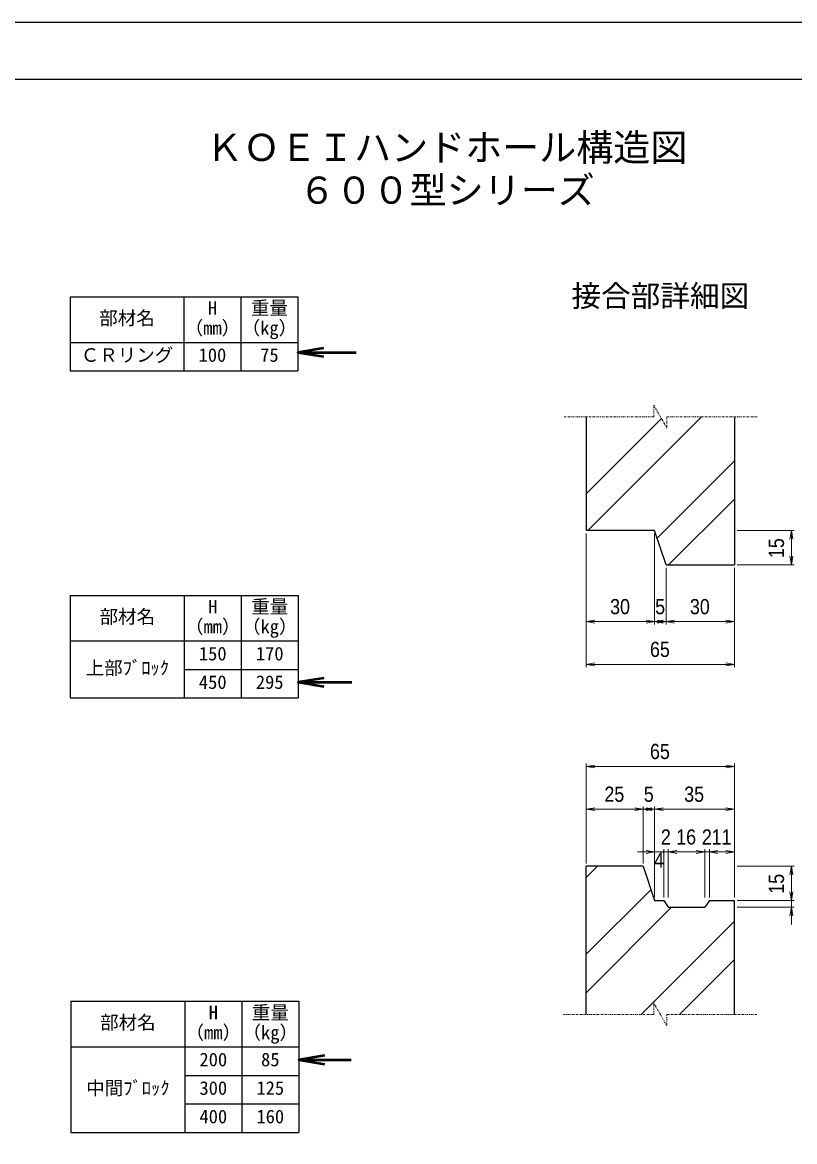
# Model space of a CAD drawing. Units: millimetres, scale not verified. Extents: x -210 to 210, y -148 to 148.
# Drawn here: x -74.5 to 61.1, y -47.9 to 148.5 of the extents above; entities that cross this region are included whole.
import ezdxf
from ezdxf.enums import TextEntityAlignment as Align

# ---------------------------------------------------------------- set-up
doc = ezdxf.new("R2010")
doc.units = ezdxf.units.MM
doc.linetypes.add('USER1', pattern=[12.95, 6.35, -3.175, 0.25, -3.175])
doc.layers.add('0-0', color=7, linetype='Continuous')
for name, color, linetype, lineweight in [('0-1_0', 9, 'Continuous', 25), ('0-2_dims', 2, 'Continuous', 13), ('0-3_pen1実線', 4, 'Continuous', 13), ('0-5_pen3実線', 7, 'Continuous', 25), ('0-6_pen4実線', 6, 'Continuous', 25), ('0-7_pen1一点', 4, 'USER1', 13)]:
    doc.layers.add(name, color=color, linetype=linetype, lineweight=lineweight)
doc.styles.add('ＭＳ ゴシック', font='')
doc.styles.add('ＭＳ Ｐゴシック', font='')
doc.styles.get('ＭＳ ゴシック').set_extended_font_data('MS Gothic')
doc.styles.get('ＭＳ Ｐゴシック').set_extended_font_data('MS PGothic')

# ---------------------------------------------------------------- blocks, each defined once
blk = doc.blocks.new('部分図 1')
at = {"layer": '0-1_0'}
blk.add_lwpolyline([(0, 0), (8400, 0), (8400, 5940), (0, 5940)], close=True, dxfattribs=at)
at = {"layer": '0-2_dims', "lineweight": 50}
for p, q in [((3677.91, 4782), (3882.15, 4782)), ((3679, 3624), (3867.25, 3624)), ((3681.52, 2299), (3864.48, 2299))]:
    blk.add_line(p, q, dxfattribs=at)
at = {"layer": '0-2_dims'}
for p, q in [((4690, 4146.23), (4690, 3826.95)), ((4690, 4146.23), (4690, 3676.95)), ((4930, 4146.23), (4930, 3826.95)), ((4930, 4146.23), (4930, 3826.95)), ((5220, 4156.23), (5420.05, 4156.23)), ((5410.05, 4156.23), (5410.05, 4036.23)), ((4970, 4026.23), (4970, 3826.95)), ((4970, 4026.23), (4970, 3826.95)), ((5210, 4026.23), (5210, 3826.95)), ((5210, 4026.23), (5210, 3676.95)), ((5220, 4036.23), (5420.05, 4036.23)), ((4930, 3836.95), (4690, 3836.95)), ((4970, 3836.95), (4930, 3836.95)), ((4970, 3836.95), (5210, 3836.95)), ((5210, 3686.95), (4690, 3686.95)), ((4690, 2988.4), (4690, 3338.69)), ((4690, 3328.69), (5210, 3328.69)), ((5210, 2868.4), (5210, 3338.69)), ((4690, 2988.4), (4690, 3188.69)), ((4890, 2988.4), (4890, 3188.69)), ((4890, 2988.4), (4890, 3188.69)), ((4930, 2868.4), (4930, 3188.69)), ((4930, 2868.4), (4930, 3188.69)), ((5210, 2868.4), (5210, 3188.69)), ((4890, 3178.69), (4690, 3178.69)), ((4890, 3178.69), (4930, 3178.69)), ((5210, 3178.69), (4930, 3178.69)), ((4930, 3028.55), (4870, 3028.55)), ((4962, 3028.55), (4902, 3028.55)), ((4930, 2868.4), (4930, 3038.55)), ((4962, 3028.55), (4930, 3028.55)), ((4962, 2868.4), (4962, 3038.55)), ((4962, 2868.4), (4962, 3038.55)), ((4962, 3028.55), (4978, 3028.55)), ((4962, 3028.55), (5022, 3028.55)), ((4978, 2868.4), (4978, 3038.55)), ((4978, 2868.4), (4978, 3038.55)), ((4978, 3028.55), (5038, 3028.55)), ((4978, 3028.55), (5106, 3028.55)), ((5106, 3028.55), (5046, 3028.55)), ((5106, 2868.4), (5106, 3038.55)), ((5106, 2868.4), (5106, 3038.55)), ((5106, 3028.55), (5122, 3028.55)), ((5122, 2868.4), (5122, 3038.55)), ((5122, 2868.4), (5122, 3038.55)), ((5122, 3028.55), (5182, 3028.55)), ((5122, 3028.55), (5210, 3028.55)), ((5210, 2868.4), (5210, 3038.55)), ((5220, 2978.4), (5420.05, 2978.4)), ((5410.05, 2978.4), (5410.05, 2858.4)), ((5410.05, 2858.4), (5410.05, 2918.4)), ((5220, 2858.4), (5420.05, 2858.4)), ((5220, 2858.4), (5420.05, 2858.4)), ((5220, 2834.4), (5420.05, 2834.4)), ((5410.05, 2858.4), (5410.05, 2834.4)), ((5410.05, 2834.4), (5410.05, 2774.4))]:
    blk.add_line(p, q, dxfattribs=at)
at = {"layer": '0-2_dims', "lineweight": 50}
for points in [[(3767.91, 4797), (3677.91, 4782), (3767.91, 4767)], [(3769, 3639), (3679, 3624), (3769, 3609)], [(3771.52, 2314), (3681.52, 2299), (3771.52, 2284)]]:
    blk.add_lwpolyline(points, dxfattribs=at)
at = {"layer": '0-2_dims'}
for points in [[(5415.05, 4126.23), (5410.05, 4156.23), (5405.05, 4126.23)], [(5405.05, 4066.23), (5410.05, 4036.23), (5415.05, 4066.23)], [(4720, 3841.95), (4690, 3836.95), (4720, 3831.95)], [(4900, 3831.95), (4930, 3836.95), (4900, 3841.95)], [(4960, 3841.95), (4930, 3836.95), (4960, 3831.95)], [(4940, 3831.95), (4970, 3836.95), (4940, 3841.95)], [(5000, 3841.95), (4970, 3836.95), (5000, 3831.95)], [(5180, 3831.95), (5210, 3836.95), (5180, 3841.95)], [(4720, 3691.95), (4690, 3686.95), (4720, 3681.95)], [(5180, 3681.95), (5210, 3686.95), (5180, 3691.95)], [(4720, 3333.69), (4690, 3328.69), (4720, 3323.69)], [(5180, 3323.69), (5210, 3328.69), (5180, 3333.69)], [(4720, 3183.69), (4690, 3178.69), (4720, 3173.69)], [(4860, 3173.69), (4890, 3178.69), (4860, 3183.69)], [(4920, 3183.69), (4890, 3178.69), (4920, 3173.69)], [(4900, 3173.69), (4930, 3178.69), (4900, 3183.69)], [(4960, 3183.69), (4930, 3178.69), (4960, 3173.69)], [(5180, 3173.69), (5210, 3178.69), (5180, 3183.69)], [(4900, 3023.55), (4930, 3028.55), (4900, 3033.55)], [(5008, 3033.55), (4978, 3028.55), (5008, 3023.55)], [(5008, 3033.55), (4978, 3028.55), (5008, 3023.55)], [(5076, 3023.55), (5106, 3028.55), (5076, 3033.55)], [(5076, 3023.55), (5106, 3028.55), (5076, 3033.55)], [(5152, 3033.55), (5122, 3028.55), (5152, 3023.55)], [(5152, 3033.55), (5122, 3028.55), (5152, 3023.55)], [(5180, 3023.55), (5210, 3028.55), (5180, 3033.55)], [(5415.05, 2948.4), (5410.05, 2978.4), (5405.05, 2948.4)], [(5405.05, 2888.4), (5410.05, 2858.4), (5415.05, 2888.4)], [(5405.05, 2888.4), (5410.05, 2858.4), (5415.05, 2888.4)], [(5415.05, 2804.4), (5410.05, 2834.4), (5405.05, 2804.4)]]:
    blk.add_lwpolyline(points, dxfattribs=at)
for points in [[(4958.29, 3029.11), (4965.64, 3029.44), (4958.61, 3030.16)], [(4958.29, 3029.11), (4965.64, 3029.44), (4958.61, 3030.16)], [(4958.29, 3029.11), (4965.75, 3028.55), (4965.64, 3029.44)], [(4958.29, 3029.11), (4965.75, 3028.55), (4965.64, 3029.44)], [(4958.29, 3027.99), (4965.75, 3028.55), (4958.29, 3029.11)], [(4958.29, 3027.99), (4965.75, 3028.55), (4958.29, 3029.11)], [(4958.29, 3027.99), (4965.64, 3027.65), (4965.75, 3028.55)], [(4958.29, 3027.99), (4965.64, 3027.65), (4965.75, 3028.55)], [(4958.61, 3026.94), (4965.64, 3027.65), (4958.29, 3027.99)], [(4958.61, 3026.94), (4965.64, 3027.65), (4958.29, 3027.99)], [(4958.61, 3030.16), (4965.28, 3030.37), (4959.18, 3031.02)], [(4958.61, 3030.16), (4965.28, 3030.37), (4959.18, 3031.02)], [(4958.61, 3030.16), (4965.64, 3029.44), (4965.28, 3030.37)], [(4958.61, 3030.16), (4965.64, 3029.44), (4965.28, 3030.37)], [(4958.61, 3026.94), (4965.28, 3026.72), (4965.64, 3027.65)], [(4958.61, 3026.94), (4965.28, 3026.72), (4965.64, 3027.65)], [(4959.18, 3026.07), (4965.28, 3026.72), (4958.61, 3026.94)], [(4959.18, 3026.07), (4965.28, 3026.72), (4958.61, 3026.94)], [(4959.18, 3031.02), (4964.62, 3031.23), (4959.88, 3031.64)], [(4959.18, 3031.02), (4964.62, 3031.23), (4959.88, 3031.64)], [(4959.18, 3031.02), (4965.28, 3030.37), (4964.62, 3031.23)], [(4959.18, 3031.02), (4965.28, 3030.37), (4964.62, 3031.23)], [(4959.18, 3026.07), (4964.62, 3025.86), (4965.28, 3026.72)], [(4959.18, 3026.07), (4964.62, 3025.86), (4965.28, 3026.72)], [(4959.88, 3025.45), (4964.62, 3025.86), (4959.18, 3026.07)], [(4959.88, 3025.45), (4964.62, 3025.86), (4959.18, 3026.07)], [(4959.88, 3031.64), (4963.71, 3031.89), (4960.66, 3032.05)], [(4959.88, 3031.64), (4963.71, 3031.89), (4960.66, 3032.05)], [(4959.88, 3031.64), (4964.62, 3031.23), (4963.71, 3031.89)], [(4959.88, 3031.64), (4964.62, 3031.23), (4963.71, 3031.89)], [(4959.88, 3025.45), (4963.71, 3025.21), (4964.62, 3025.86)], [(4959.88, 3025.45), (4963.71, 3025.21), (4964.62, 3025.86)], [(4960.66, 3025.05), (4963.71, 3025.21), (4959.88, 3025.45)], [(4960.66, 3025.05), (4963.71, 3025.21), (4959.88, 3025.45)], [(4960.66, 3032.05), (4962.66, 3032.24), (4961.6, 3032.28)], [(4960.66, 3032.05), (4962.66, 3032.24), (4961.6, 3032.28)], [(4960.66, 3032.05), (4963.71, 3031.89), (4962.66, 3032.24)], [(4960.66, 3032.05), (4963.71, 3031.89), (4962.66, 3032.24)], [(4960.66, 3025.05), (4962.66, 3024.86), (4963.71, 3025.21)], [(4960.66, 3025.05), (4962.66, 3024.86), (4963.71, 3025.21)], [(4960.66, 3025.05), (4961.6, 3024.82), (4962.66, 3024.86)], [(4960.66, 3025.05), (4961.6, 3024.82), (4962.66, 3024.86)]]:
    blk.add_solid(points, dxfattribs=at)
at = {"layer": '0-3_pen1実線'}
for p, q in [((4690, 4555.3), (4690.94, 4556.23)), ((4690, 4285.89), (4953.79, 4549.67)), ((4695.05, 4156.23), (5095.05, 4556.23)), ((4938.61, 4130.39), (5210, 4401.78)), ((4979.16, 4036.23), (5210, 4267.07)), ((4690, 2938.85), (4729.55, 2978.4)), ((4690, 2669.44), (4917.24, 2896.68)), ((4690, 2534.74), (4989.66, 2834.4)), ((4883.07, 2458.4), (5210, 2785.33)), ((5017.77, 2458.4), (5210, 2650.63))]:
    blk.add_line(p, q, dxfattribs=at)
at = {"layer": '0-5_pen3実線'}
for p, q in [((3277.91, 4977), (3277.91, 4717)), ((3477.91, 4977), (3477.91, 4717)), ((2877.91, 4817), (3677.91, 4817)), ((4690, 4556.23), (4690, 4156.23)), ((5210, 4556.23), (5210, 4036.23)), ((4930, 4156.23), (4690, 4156.23)), ((4970, 4036.23), (4930, 4156.23)), ((4970, 4036.23), (5210, 4036.23)), ((3279, 3929), (3279, 3569)), ((3479, 3929), (3479, 3569)), ((2879, 3769), (3679, 3769)), ((3279, 3669), (3679, 3669)), ((4690, 2458.4), (4690, 2978.4)), ((4890, 2978.4), (4690, 2978.4)), ((4890, 2978.4), (4930, 2858.4)), ((5122, 2858.4), (5106, 2834.4)), ((5122, 2858.4), (5210, 2858.4)), ((5210, 2458.4), (5210, 2858.4)), ((3281, 2504.53), (3281, 2044.53)), ((3481, 2504.53), (3481, 2044.53)), ((2881, 2344.53), (3681, 2344.53)), ((3281, 2244.53), (3681, 2244.53)), ((3281, 2144.53), (3681, 2144.53))]:
    blk.add_line(p, q, dxfattribs=at)
blk.add_lwpolyline([(4930, 2858.4), (4962, 2858.4), (4978, 2834.4), (5106, 2834.4)], dxfattribs=at)
at = {"layer": '0-6_pen4実線'}
for p, q in [((2877.91, 4977), (3677.91, 4977)), ((2877.91, 4977), (2877.91, 4717)), ((3677.91, 4977), (3677.91, 4717)), ((2877.91, 4717), (3677.91, 4717)), ((2879, 3929), (3679, 3929)), ((2879, 3929), (2879, 3569)), ((3679, 3929), (3679, 3569)), ((2879, 3569), (3679, 3569)), ((2881, 2504.53), (3681, 2504.53)), ((2881, 2504.53), (2881, 2044.53)), ((3681, 2504.53), (3681, 2044.53)), ((2881, 2044.53), (3681, 2044.53))]:
    blk.add_line(p, q, dxfattribs=at)
blk.add_lwpolyline([(200, 200), (8200, 200), (8200, 5740), (200, 5740)], close=True, dxfattribs=at)
at = {"layer": '0-7_pen1一点'}
for p, q in [((4926.91, 4556.23), (4926.91, 4596.23)), ((4973.09, 4516.23), (4926.91, 4596.23)), ((4926.91, 4556.23), (4610, 4556.23)), ((5290, 4556.23), (4973.09, 4556.23)), ((4973.09, 4556.23), (4973.09, 4516.23)), ((4950, 2458.4), (4926.91, 2498.4)), ((4926.91, 2458.4), (4926.91, 2498.4)), ((4610, 2458.4), (4926.91, 2458.4)), ((4950, 2458.4), (4973.09, 2418.4)), ((4973.09, 2458.4), (5290, 2458.4)), ((4973.09, 2458.4), (4973.09, 2418.4))]:
    blk.add_line(p, q, dxfattribs=at)
at = {"layer": '0-2_dims', "color": 7, "style": 'ＭＳ Ｐゴシック', "width": 0.9}
for p in [(5400.05, 4059.87), (5400.05, 2882.04)]:
    blk.add_text('15', height=53.32, rotation=90, dxfattribs=at).set_placement(p, align=Align.BOTTOM_LEFT)
for s, p in [('30', (4773.64, 3846.95)), ('5', (4931.82, 3846.95)), ('30', (5053.64, 3846.95)), ('65', (4913.64, 3696.95)), ('65', (4913.64, 3338.69)), ('25', (4753.64, 3188.69)), ('5', (4891.82, 3188.69)), ('35', (5033.64, 3188.69)), ('2', (4951.82, 3038.55)), ('16', (5005.64, 3038.55)), ('2', (5095.82, 3038.55)), ('11', (5129.64, 3038.55)), ('4', (4927.82, 2957.18))]:
    blk.add_text(s, height=53.32, dxfattribs=at).set_placement(p, align=Align.BOTTOM_LEFT)
at = {"layer": '0-5_pen3実線', "style": 'ＭＳ ゴシック'}
for s, height, p in [('\u3000接合部詳細図\u3000', 76.24, (4534.05, 4919.16)), ('H', 47.65, (3361.66, 4899.5)), ('重量', 47.64, (3512.92, 4899.51)), ('部材名', 47.65, (2980.42, 4864.5)), ('（mm）', 47.66, (3280.39, 4829.5)), ('（kg）', 47.66, (3480.39, 4829.5)), ('ＣＲリング', 47.64, (2915.44, 4734.51)), ('100', 47.65, (3329.16, 4734.5)), ('75', 47.63, (3545.42, 4734.52)), ('H', 47.65, (3362.75, 3851.5)), ('重量', 47.64, (3514.01, 3851.51)), ('部材名', 47.65, (2981.51, 3816.5)), ('（mm）', 47.66, (3281.49, 3781.5)), ('（kg）', 47.66, (3481.49, 3781.5)), ('150', 47.65, (3330.26, 3686.5)), ('170', 47.63, (3530.27, 3686.52)), ('上部ﾌﾞﾛｯｸ', 47.65, (2932.76, 3636.5)), ('450', 47.64, (3330.27, 3586.51)), ('295', 47.64, (3530.26, 3586.51)), ('H', 47.65, (3364.75, 2427.03)), ('重量', 47.64, (3516.01, 2427.04)), ('部材名', 47.65, (2983.51, 2392.03)), ('（mm）', 47.66, (3283.49, 2357.03)), ('（kg）', 47.66, (3483.49, 2357.03)), ('200', 47.65, (3332.26, 2262.03)), ('85', 47.61, (3548.53, 2262.06)), ('中間ﾌﾞﾛｯｸ', 47.65, (2934.76, 2162.03)), ('300', 47.64, (3332.26, 2162.04)), ('125', 47.63, (3532.27, 2162.05)), ('400', 47.64, (3332.27, 2062.04)), ('160', 47.63, (3532.27, 2062.05))]:
    blk.add_text(s, height=height, dxfattribs=at).set_placement(p, align=Align.BOTTOM_LEFT)
at = {"layer": '0-6_pen4実線', "style": 'ＭＳ ゴシック'}
for s, p in [('\u3000ＫＯＥＩハンドホール構造図\u3000', (3225.03, 5425)), ('６００型シリーズ', (3680.04, 5275))]:
    blk.add_text(s, height=95.3, dxfattribs=at).set_placement(p, align=Align.BOTTOM_LEFT)

msp = doc.modelspace()

# ---------------------------------------------------------------- block references
at = {"layer": '0-0', "xscale": 0.05, "yscale": 0.05}
msp.add_blockref('部分図 1', (-210, -148.5), dxfattribs=at)

doc.saveas('drawing.dxf')
